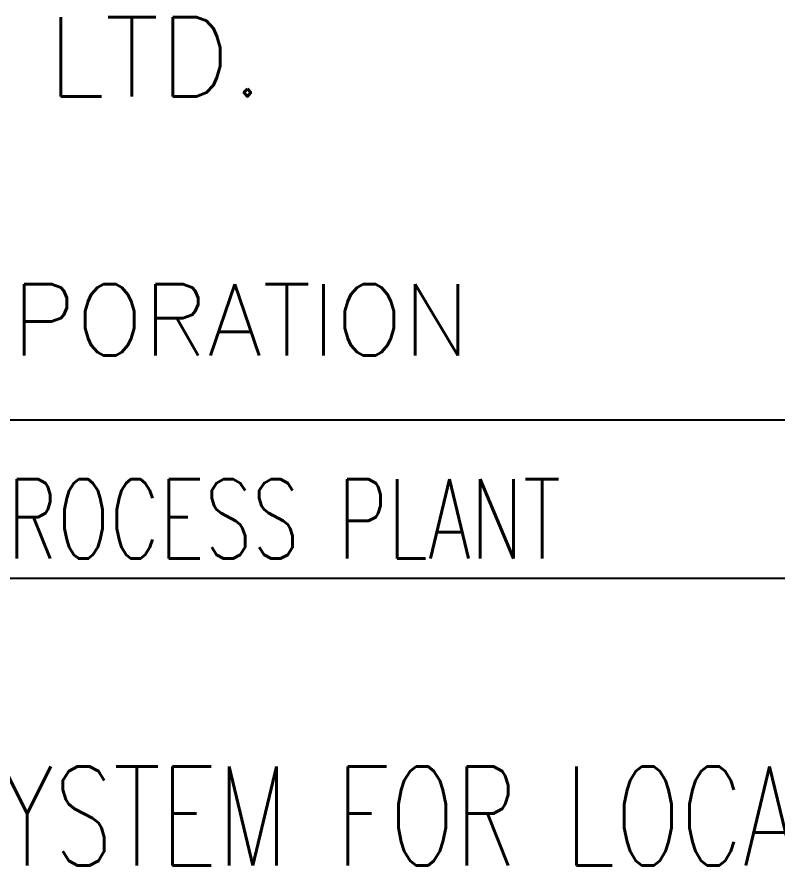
# Model space of a CAD drawing. Header units: inches. Extents: x 9 to 553326, y 5 to 186380.
# Drawn here: x 535747 to 544272, y 15320 to 24930 of the extents above; entities that cross this region are included whole.
import ezdxf
from ezdxf.enums import TextEntityAlignment as Align

# ---------------------------------------------------------------- set-up
doc = ezdxf.new("R2010")
doc.units = ezdxf.units.IN
doc.header["$MEASUREMENT"] = 0
doc.layers.add('TEG BORDER', color=7, linetype='Continuous')
doc.styles.add('HZTXT', font='txt_qlt.shx', dxfattribs={"width": 0.7, "bigfont": 'hztxt.shx'})
doc.styles.add('TEG BORDER', font='txt_qlt.shx', dxfattribs={"width": 0.7, "bigfont": 'hztxt.shx'})

# ---------------------------------------------------------------- blocks, each defined once
blk = doc.blocks.new('TEG BORDER A2')
at = {"layer": 'TEG BORDER'}
for p, q in [((489, 46), (589, 46)), ((489, 42), (589, 42))]:
    blk.add_line(p, q, dxfattribs=at)
at = {"layer": 'TEG BORDER', "color": 7, "style": 'TEG BORDER'}
for s, height, p in [('ZICOM EQUIPMENT PTE. LTD.', 2, (522.4, 54.17)), ('SINOPEC PETROLEUM ENGINEERING CORPORATION', 1.8, (505.807, 47.628))]:
    blk.add_text(s, height=height, dxfattribs=at).set_placement(p)
at = {"layer": 'TEG BORDER', "lineweight": 25, "insert": (489, 44), "char_height": 2, "width": 100, "attachment_point": 4, "style": 'TEG BORDER'}
blk.add_mtext('\\pi8.6498,t17.239;2 {\\H1.5x;x\\H0.66667x; 75  MMSCFD TEG DEHYDRATION TYPE  NATURAL GAS PROCESS PLANT}', dxfattribs=at)

msp = doc.modelspace()

# ---------------------------------------------------------------- block references
at = {"xscale": 443.75, "yscale": 443.75, "zscale": 443.75}
msp.add_blockref('TEG BORDER A2', (289738.4, 4.9), dxfattribs=at)

# ---------------------------------------------------------------- texts
at = {"style": 'HZTXT', "width": 0.7}
msp.add_text('ELECTRICAL EQUIPMENT LAYOUT FOR LIGHTING SYSTEM FOR LOCATION I', height=1109.375, dxfattribs=at).set_placement((528919.7, 15979.9), align=Align.MIDDLE_CENTER)

doc.saveas('drawing.dxf')
